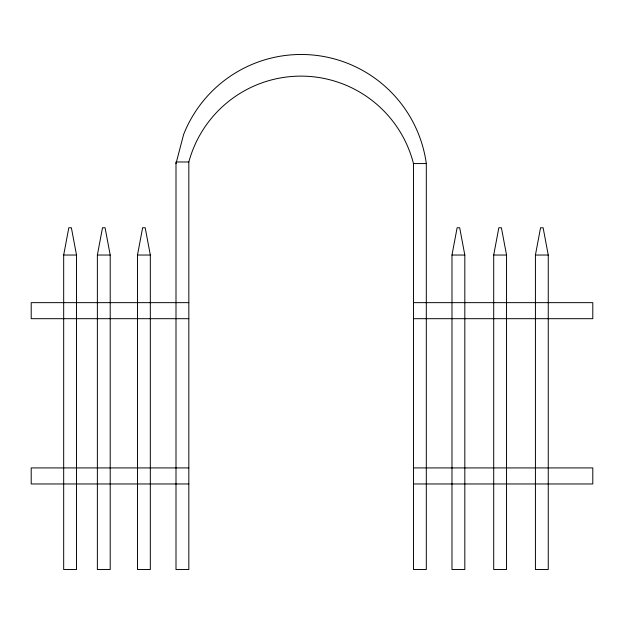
<?xml version="1.0" encoding="UTF-8"?>
<svg xmlns="http://www.w3.org/2000/svg" width="624" height="624" viewBox="0 0 624 624"><rect width="100%" height="100%" fill="white"/><g stroke="black" fill="none" stroke-linecap="round" stroke-linejoin="round"><path stroke-width="0.94" d="M63.679 255.037L68.812 227.76L71.378 227.76L76.51 255.037L76.51 569.533L63.679 569.533L63.679 255.037L76.51 255.037M97.375 255.037L102.508 227.76L105.074 227.76L110.206 255.037L110.206 569.533L97.375 569.533L97.375 255.037L110.206 255.037M137.491 255.037L142.623 227.76L145.189 227.76L150.322 255.037L150.322 569.533L137.491 569.533L137.491 255.037L150.322 255.037M451.987 255.037L457.119 227.76L459.685 227.76L464.818 255.037L464.818 569.533L451.987 569.533L451.987 255.037L464.818 255.037M493.701 255.037L498.833 227.76L501.407 227.76L506.54 255.037L506.54 569.533L493.701 569.533L493.701 255.037L506.54 255.037M535.423 255.037L540.556 227.76L543.122 227.76L548.254 255.037L548.254 569.533L535.423 569.533L535.423 255.037L548.254 255.037M175.999 163.574L183.635 134.441A126.337 126.337 0 0 1 426.309 163.574L426.309 569.533L413.47 569.533L413.47 163.574A116.126 116.126 0 0 0 188.83 161.975L175.999 161.975L175.999 569.533L188.83 569.533L188.83 161.975M413.47 163.574L426.309 163.574M188.83 302.648L31.2 302.648L31.2 318.692L188.83 318.692M413.47 302.648L592.8 302.648L592.8 318.692L413.47 318.692M188.83 467.922L31.2 467.922L31.2 483.967L188.83 483.967M413.47 467.922L592.8 467.922L592.8 483.967L413.47 483.967"/></g></svg>
